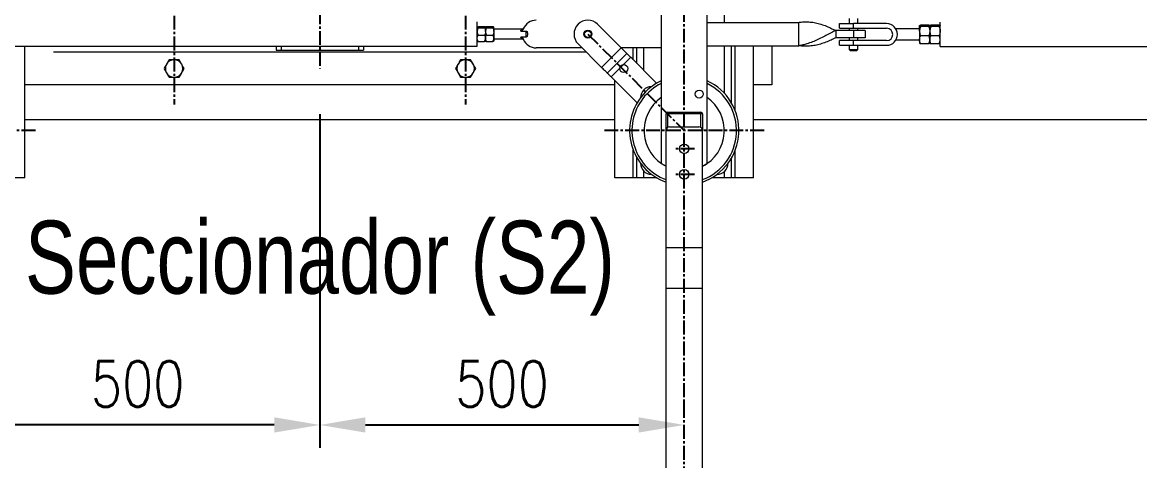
# Model space of a CAD drawing. Header units: millimetres. Extents: x 1587714 to 3094800, y -694377 to -413614.
# Drawn here: x 2030174 to 2031707, y -552937 to -552337 of the extents above; entities that cross this region are included whole.
import ezdxf
from ezdxf.enums import TextEntityAlignment as Align

# ---------------------------------------------------------------- set-up
doc = ezdxf.new("R2010")
doc.units = ezdxf.units.MM
doc.linetypes.add('CENTER2', pattern=[28.575, 19.05, -3.175, 3.175, -3.175])
for name, color, linetype in [('0_EJES', 1, 'CENTER2'), ('M0_EQUIPOS', 7, 'Continuous'), ('M2_PLBULONES', 2, 'Continuous'), ('M_DIM', 1, 'Continuous')]:
    doc.layers.add(name, color=color, linetype=linetype)
doc.styles.add('ARIAL', font='arial.ttf', dxfattribs={"width": 0.8})
doc.styles.add('STYLE-MSF', font='simplex.shx', dxfattribs={"width": 0.8})
doc.dimstyles.new('DIM1-25', dxfattribs={"dimscale": 25, "dimtxt": 2.5, "dimasz": 2.5, "dimexe": 1.25, "dimexo": 0.5, "dimgap": 1, "dimtad": 1, "dimdec": 1, "dimtxsty": 'STYLE-MSF', "dimcen": 2.5, "dimclrd": 8, "dimclre": 8, "dimclrt": 3, "dimaunit": 1, "dimadec": 1, "dimazin": 2, "dimtfac": 1, "dimtdec": 1, "dimtmove": 0, "dimatfit": 3, "dimfxl": 1, "dimlwd": -1, "dimlwe": -1, "dimarcsym": 0})

# ---------------------------------------------------------------- blocks, each defined once
blk = doc.blocks.new('*D68')
at = {"layer": 'Defpoints', "color": 0}
for p in [(2030582.1, -552449.7), (2030082.1, -552888.3), (2030082.1, -552888.3)]:
    blk.add_point(p, dxfattribs=at)
at = {"layer": 'M_DIM', "color": 8}
for p, q in [((2030582.1, -552462.2), (2030582.1, -552919.5)), ((2030082.1, -552875.8), (2030082.1, -552857)), ((2030519.6, -552888.3), (2030144.6, -552888.3))]:
    blk.add_line(p, q, dxfattribs=at)
for points in [[(2030144.6, -552877.8), (2030144.6, -552898.7), (2030082.1, -552888.3)], [(2030519.6, -552877.8), (2030519.6, -552898.7), (2030582.1, -552888.3)]]:
    blk.add_solid(points, dxfattribs=at)
at = {"layer": 'M_DIM', "color": 3, "insert": (2030332.1, -552832), "char_height": 62.5, "attachment_point": 5, "style": 'STYLE-MSF'}
blk.add_mtext('500', dxfattribs=at)
blk = doc.blocks.new('*D69')
at = {"layer": 'Defpoints', "color": 0}
for p in [(2030582.1, -552449.7), (2031082.1, -552888.3), (2031082.1, -552888.3)]:
    blk.add_point(p, dxfattribs=at)
at = {"layer": 'M_DIM', "color": 8}
for p, q in [((2030582.1, -552462.2), (2030582.1, -552919.5)), ((2031082.1, -552875.8), (2031082.1, -552857)), ((2030644.6, -552888.3), (2031019.6, -552888.3))]:
    blk.add_line(p, q, dxfattribs=at)
for points in [[(2030644.6, -552877.8), (2030644.6, -552898.7), (2030582.1, -552888.3)], [(2031019.6, -552877.8), (2031019.6, -552898.7), (2031082.1, -552888.3)]]:
    blk.add_solid(points, dxfattribs=at)
at = {"layer": 'M_DIM', "color": 3, "insert": (2030832.1, -552832), "char_height": 62.5, "attachment_point": 5, "style": 'STYLE-MSF'}
blk.add_mtext('500', dxfattribs=at)

msp = doc.modelspace()

# ---------------------------------------------------------------- linework, layer by layer
at = {"layer": '0_EJES'}
for p, q in [((2031082.082, -561136.8825), (2031082.082, -551102.9118)), ((2030382.0817, -551870.328), (2030382.0817, -552449.3165)), ((2030782.0817, -551870.328), (2030782.0817, -552449.3165)), ((2030582.0817, -551919.8222), (2030582.0817, -552399.8222)), ((2030949.8529, -552352.5932), (2031082.0818, -552484.8222)), ((2030191.6774, -552484.8222), (2029972.4862, -552484.8222)), ((2031191.6774, -552484.8222), (2030972.4862, -552484.8222)), ((2031096.0688, -552509.8514), (2031068.0948, -552509.8514)), ((2031096.0688, -552544.8514), (2031068.0948, -552544.8514))]:
    msp.add_line(p, q, dxfattribs=at)
at = {"layer": 'M0_EQUIPOS', "color": 180, "linetype": 'Continuous', "lineweight": 15}
for p, q in [((2031137.3218, -552336.6005), (2031137.3218, -551885.5523)), ((2031050.5818, -552245.3222), (2031050.5818, -552529.8222)), ((2031113.5819, -552529.8222), (2031113.5819, -552245.3222)), ((2031308.8106, -552338.2505), (2031308.8106, -552331.1005)), ((2031319.8108, -552331.1005), (2031319.8108, -552338.2505)), ((2030798.0427, -552352.5999), (2030798.0427, -552335.8999)), ((2030799.313, -552342.4402), (2030808.1521, -552342.4402)), ((2030799.313, -552343.8715), (2030808.1521, -552343.8715)), ((2030809.4219, -552348.9514), (2030809.4219, -552343.1559)), ((2030810.6922, -552342.4402), (2030819.5314, -552342.4402)), ((2030810.6922, -552343.8715), (2030819.5314, -552343.8715)), ((2030820.8012, -552348.9514), (2030820.8012, -552343.1559)), ((2030858.9715, -552346.0999), (2030820.8012, -552346.0999)), ((2030995.4642, -552371.3382), (2030963.2911, -552339.1649)), ((2031113.5819, -552336.6005), (2031239.3107, -552336.6005)), ((2031239.3107, -552368.6005), (2031239.3107, -552336.6005)), ((2031295.3104, -552344.6005), (2031295.3104, -552338.2505)), ((2031295.3104, -552338.2505), (2031314.3105, -552338.2505)), ((2031295.3104, -552344.6005), (2031314.3105, -552344.6005)), ((2031308.8106, -552347.6005), (2031308.8106, -552344.6005)), ((2031314.3105, -552344.6005), (2031314.3105, -552338.2505)), ((2031359.8107, -552338.2505), (2031314.3105, -552338.2505)), ((2031314.3105, -552344.6005), (2031359.8107, -552344.6005)), ((2031319.8108, -552344.6005), (2031319.8108, -552347.6005)), ((2031372.425, -552345.2005), (2031404.9133, -552345.2005)), ((2031404.9133, -552341.1879), (2031405.0321, -552341.0501)), ((2031404.9133, -552341.2892), (2031404.9133, -552341.1879)), ((2031404.9133, -552348.5374), (2031404.9133, -552341.2892)), ((2031417.5243, -552340.3942), (2031406.5007, -552340.3942)), ((2031417.5243, -552342.1842), (2031406.5007, -552342.1842)), ((2031419.1121, -552341.2892), (2031418.9519, -552341.0857)), ((2031418.9934, -552341.0501), (2031419.1121, -552341.1879)), ((2031419.1121, -552341.1879), (2031419.2309, -552341.0501)), ((2031419.1121, -552341.1879), (2031419.1121, -552341.2892)), ((2031419.1121, -552341.2892), (2031419.1121, -552348.5374)), ((2031431.723, -552340.3942), (2031420.6995, -552340.3942)), ((2031431.723, -552342.1842), (2031420.6995, -552342.1842)), ((2031433.1917, -552341.0501), (2031433.3104, -552341.1879)), ((2031433.3104, -552353.1005), (2031433.3104, -552336.4002)), ((2030798.0427, -552369.2999), (2030798.0427, -552352.5999)), ((2030799.313, -552354.0311), (2030808.1521, -552354.0311)), ((2030809.4219, -552348.9514), (2030809.4219, -552358.3954)), ((2030809.4219, -552358.3954), (2030809.4219, -552362.1249)), ((2030810.6922, -552354.0311), (2030819.5314, -552354.0311)), ((2030820.8012, -552348.9514), (2030820.8012, -552358.3954)), ((2030820.8012, -552358.3954), (2030820.8012, -552362.1249)), ((2030820.8012, -552359.0999), (2030858.9715, -552359.0999)), ((2030857.7098, -552348.4465), (2030865.0431, -552348.4465)), ((2030865.0431, -552356.7532), (2030857.7098, -552356.7532)), ((2030865.0431, -552356.7532), (2030865.0431, -552348.4465)), ((2031314.3105, -552347.6005), (2031290.3108, -552347.6005)), ((2031314.3105, -552357.6005), (2031290.3108, -552357.6005)), ((2031290.3132, -552347.6009), (2031290.3132, -552357.6003)), ((2031295.3104, -552367.9505), (2031295.3104, -552361.6005)), ((2031314.3105, -552361.6005), (2031295.3104, -552361.6005)), ((2031308.8106, -552361.6005), (2031308.8106, -552357.6005)), ((2031314.3105, -552347.6005), (2031314.3105, -552357.6005)), ((2031330.3107, -552347.6005), (2031314.3105, -552347.6005)), ((2031330.3107, -552357.6005), (2031314.3105, -552357.6005)), ((2031359.8107, -552361.6005), (2031314.3105, -552361.6005)), ((2031314.3105, -552367.9505), (2031314.3105, -552361.6005)), ((2031319.8108, -552357.6005), (2031319.8108, -552361.6005)), ((2031330.3107, -552347.6005), (2031330.3107, -552357.6005)), ((2031404.9133, -552361.0005), (2031372.4469, -552361.0005)), ((2031404.9133, -552348.5374), (2031404.9133, -552360.3486)), ((2031404.9133, -552360.3486), (2031404.9133, -552365.0131)), ((2031417.5243, -552354.8905), (2031406.5007, -552354.8905)), ((2031419.1121, -552348.5374), (2031419.1121, -552360.3486)), ((2031419.1121, -552360.3486), (2031419.1121, -552365.0131)), ((2031431.723, -552354.8905), (2031420.6995, -552354.8905)), ((2031433.3104, -552369.8003), (2031433.3104, -552353.1005)), ((2030113.5821, -552369.2999), (2030798.0427, -552369.2999)), ((2030177.0819, -552549.8221), (2030177.0819, -552369.2999)), ((2030947.7081, -552377.3223), (2030216.452, -552377.3223)), ((2030799.313, -552362.7595), (2030808.1521, -552362.7595)), ((2030810.6922, -552362.7595), (2030819.5314, -552362.7595)), ((2030941.9857, -552371.5998), (2030878.8556, -552371.5998)), ((2030968.594, -552398.2083), (2030936.4208, -552366.0349)), ((2030968.594, -552398.2083), (2030995.4642, -552371.3382)), ((2031050.5818, -552371.5998), (2030995.7259, -552371.5998)), ((2031012.0818, -552387.9557), (2031012.0818, -552371.5998)), ((2031017.0818, -552392.9557), (2031017.0818, -552371.5998)), ((2031026.8418, -552402.7158), (2031026.8418, -552371.5998)), ((2031113.5819, -552368.6005), (2031239.3107, -552368.6005)), ((2031137.3218, -552434.0921), (2031137.3218, -552368.6005)), ((2031147.0818, -552447.4056), (2031147.0818, -552368.5939)), ((2031152.0818, -552457.8963), (2031152.0818, -552368.5939)), ((2031177.0818, -552549.8221), (2031177.0818, -552368.6005)), ((2031202.0819, -552368.6005), (2031202.0819, -552422.3222)), ((2031295.3104, -552367.9505), (2031314.3105, -552367.9505)), ((2031308.8106, -552374.1005), (2031308.8106, -552367.9505)), ((2031309.8106, -552375.1005), (2031308.8106, -552374.1005)), ((2031318.5977, -552374.1005), (2031308.8106, -552374.1005)), ((2031309.8106, -552375.1005), (2031317.8181, -552375.1005)), ((2031314.3105, -552367.9505), (2031359.8107, -552367.9505)), ((2031317.8181, -552375.1005), (2031318.8104, -552375.1005)), ((2031319.8108, -552374.1005), (2031318.5977, -552374.1005)), ((2031319.8108, -552374.1005), (2031318.8104, -552375.1005)), ((2031319.8108, -552367.9505), (2031319.8108, -552374.1005)), ((2031405.0321, -552365.151), (2031404.9133, -552365.0131)), ((2031417.5243, -552365.8069), (2031406.5007, -552365.8069)), ((2031419.1121, -552365.0131), (2031418.9934, -552365.151)), ((2031419.2309, -552365.151), (2031419.1121, -552365.0131)), ((2031431.723, -552365.8069), (2031420.6995, -552365.8069)), ((2031433.3104, -552365.0131), (2031433.1917, -552365.151)), ((2031433.3104, -552369.8003), (2032745.7764, -552369.8003)), ((2030976.4461, -552406.06), (2031003.3158, -552379.1899)), ((2031008.6035, -552384.4773), (2030981.7332, -552411.3473)), ((2031008.6035, -552384.4773), (2031044.2113, -552420.0855)), ((2030987.0818, -552422.3222), (2030177.0819, -552422.3222)), ((2030981.7332, -552411.3473), (2031017.3425, -552446.9566)), ((2030987.0818, -552549.8221), (2030987.0818, -552416.6959)), ((2031202.0819, -552422.3222), (2031177.0818, -552422.3222)), ((2031059.0819, -552461.8222), (2031057.0818, -552461.8222)), ((2031057.0818, -552484.8514), (2031057.0818, -552461.8222)), ((2031059.0819, -552461.8222), (2031059.0819, -552459.8222)), ((2031059.0819, -552459.8222), (2031105.0819, -552459.8222)), ((2031105.0819, -552461.8222), (2031059.0819, -552461.8222)), ((2031059.0819, -552461.8222), (2031059.0819, -552480.8515)), ((2031105.0819, -552459.8222), (2031105.0819, -552461.8222)), ((2031107.0819, -552461.8222), (2031105.0819, -552461.8222)), ((2031105.0819, -552480.8515), (2031105.0819, -552461.8222)), ((2031107.0819, -552461.8222), (2031107.0819, -552484.8514)), ((2031012.0818, -552549.8221), (2031012.0818, -552511.748)), ((2031152.0818, -552549.8221), (2031152.0818, -552511.748)), ((2031017.0818, -552549.8221), (2031017.0818, -552522.2388)), ((2031147.0818, -552549.8221), (2031147.0818, -552522.2388)), ((2031026.8418, -552549.8221), (2031026.8418, -552540.7831)), ((2031137.3218, -552549.8221), (2031137.3218, -552540.7831)), ((2030177.0819, -552549.8221), (2030152.0818, -552549.8221)), ((2031012.0818, -552549.8221), (2030987.0818, -552549.8221)), ((2031017.0818, -552549.8221), (2031012.0818, -552549.8221)), ((2031026.8418, -552549.8221), (2031017.0818, -552549.8221)), ((2031044.6653, -552549.8221), (2031026.8418, -552549.8221)), ((2031137.3218, -552549.8221), (2031119.4985, -552549.8221)), ((2031147.0818, -552549.8221), (2031137.3218, -552549.8221)), ((2031152.0818, -552549.8221), (2031147.0818, -552549.8221)), ((2031177.0818, -552549.8221), (2031152.0818, -552549.8221))]:
    msp.add_line(p, q, dxfattribs=at)
at = {"layer": 'M0_EQUIPOS', "linetype": 'Continuous', "lineweight": 15}
for p, q in [((2030522.0818, -552369.2999), (2030522.0818, -552374.8222)), ((2030522.0818, -552374.8222), (2030642.0817, -552374.8222)), ((2030528.9954, -552369.2999), (2030528.9954, -552374.8222)), ((2030635.1685, -552369.2999), (2030635.1685, -552374.8222)), ((2030642.0817, -552369.2999), (2030642.0817, -552374.8222)), ((2030177.0819, -552469.8222), (2030987.0818, -552469.8222)), ((2031177.0818, -552469.8219), (2032980.0817, -552469.8219))]:
    msp.add_line(p, q, dxfattribs=at)
at = {"layer": 'M0_EQUIPOS', "color": 40, "linetype": 'Continuous', "lineweight": 15}
for p, q in [((2031057.0816, -553161.8514), (2031057.0816, -552484.8514)), ((2031062.0817, -552479.8514), (2031102.0817, -552479.8514)), ((2031107.0818, -553161.8514), (2031107.0818, -552484.8514)), ((2031057.0816, -552644.9404), (2031107.0818, -552644.9404)), ((2031107.0818, -552701.2669), (2031057.0816, -552701.2669))]:
    msp.add_line(p, q, dxfattribs=at)
at = {"layer": 'M0_EQUIPOS', "color": 180, "linetype": 'Continuous', "lineweight": 15, "flags": 128}
for points in [[(2031290.3108, -552347.6005), (2031290.3108, -552347.6005)], [(2031003.3158, -552379.1899), (2031002.5376, -552378.4115), (2031001.6803, -552377.5542), (2031000.7538, -552376.6276), (2030999.7682, -552375.6422), (2030998.7349, -552374.6089), (2030997.6653, -552373.5391), (2030996.571, -552372.4448), (2030995.4642, -552371.3382)], [(2031003.3158, -552379.1899), (2031003.8404, -552379.7142), (2031004.4173, -552380.2915), (2031005.0415, -552380.9155), (2031005.7048, -552381.579), (2031006.401, -552382.2748), (2031007.1215, -552382.9952), (2031007.8582, -552383.7321), (2031008.6035, -552384.4773)], [(2030976.4461, -552406.06), (2030975.6674, -552405.2815), (2030974.81, -552404.4242), (2030973.8835, -552403.4978), (2030972.8984, -552402.5124), (2030971.8651, -552401.4789), (2030970.7951, -552400.4092), (2030969.7007, -552399.3149), (2030968.594, -552398.2083)], [(2030981.7332, -552411.3473), (2030980.9879, -552410.6021), (2030980.2512, -552409.8653), (2030979.5307, -552409.1449), (2030978.835, -552408.449), (2030978.1713, -552407.7855), (2030977.5476, -552407.1615), (2030976.9701, -552406.5842), (2030976.4461, -552406.06)], [(2031050.5818, -552529.8222), (2031054.3478, -552532.2317), (2031057.0818, -552533.7259)], [(2031107.0819, -552533.7259), (2031109.8158, -552532.2317), (2031113.5819, -552529.8222)]]:
    msp.add_lwpolyline(points, dxfattribs=at)
at = {"layer": 'M0_EQUIPOS', "color": 180, "linetype": 'Continuous', "lineweight": 15}
for centre, radius in [((2030949.8559, -552352.5999), 5.5), ((2030949.8559, -552352.5999), 4.5), ((2030999.0818, -552399.8222), 5.5), ((2031102.5818, -552434.8222), 5.5)]:
    msp.add_circle(centre, radius, dxfattribs=at)
at = {"layer": 'M0_EQUIPOS', "color": 40, "linetype": 'Continuous', "lineweight": 15}
for centre in [(2031082.0818, -552509.8514), (2031082.0818, -552544.8514)]:
    msp.add_circle(centre, 6.5, dxfattribs=at)
at = {"layer": 'M0_EQUIPOS', "color": 180, "linetype": 'Continuous', "lineweight": 15}
for centre, radius, start, end in [((2030878.8559, -552352.5999), 19, 90, 158.4587904), ((2030949.8559, -552352.5999), 19, 45, 225), ((2031359.8106, -552353.1005), 14.85, 270, 90), ((2031359.8106, -552353.1005), 8.5, 270, 90), ((2030878.8559, -552352.5999), 19, 201.5412096, 270), ((2031082.0818, -552484.8222), 75, 114.8345875, 221.7517413), ((2031082.0818, -552484.8222), 71.7409, 116.0451885, 221.7517413), ((2031082.0818, -552484.8222), 75, 289.4712206, 65.1654125), ((2031082.0818, -552484.8222), 71.7409, 290.3941345, 63.9548115), ((2031037.0818, -552439.8222), 15, 90, 180), ((2031082.0818, -552484.8222), 55, 124.9406266, 242.9643082), ((2031082.0818, -552484.8222), 55, 297.0356918, 55.0593734), ((2031059.0818, -552461.8222), 2, 90, 180), ((2031105.0818, -552461.8222), 2, 0, 90), ((2031037.0818, -552529.8222), 15, 180, 270), ((2031127.0818, -552529.8222), 15, 270, 0), ((2031082.0818, -552484.8222), 75, 221.7517413, 250.5287794), ((2031082.0818, -552484.8222), 71.7409, 221.7517413, 249.6058655)]:
    msp.add_arc(centre, radius, start, end, dxfattribs=at)
at = {"layer": 'M0_EQUIPOS', "color": 40, "linetype": 'Continuous', "lineweight": 15}
for centre, start, end in [((2031062.0818, -552484.8514), 90, 180), ((2031102.0818, -552484.8514), 0, 90)]:
    msp.add_arc(centre, 5, start, end, dxfattribs=at)
at = {"layer": 'M0_EQUIPOS', "color": 180, "linetype": 'Continuous', "lineweight": 15}
for points, knots in [([(2030798.0427, -552343.1559), (2030798.0911, -552343.0558), (2030798.1896, -552342.8518), (2030798.7593, -552342.6145), (2030799.1882, -552342.4795), (2030799.313, -552342.4402)], [0, 0, 0, 0, 0.406289548, 0.827267773, 1, 1, 1, 1]), ([(2030799.313, -552343.8715), (2030798.9789, -552343.7604), (2030798.2985, -552343.534), (2030798.0477, -552343.2851), (2030798.0428, -552343.1593), (2030798.0427, -552343.1559)], [0, 0, 0, 0, 0.484355266, 0.986329858, 1, 1, 1, 1]), ([(2030799.313, -552343.8715), (2030799.1243, -552344.3016), (2030798.6778, -552345.3192), (2030798.1632, -552347.0149), (2030798.0832, -552348.3005), (2030798.0427, -552348.9514)], [0, 0, 0, 0, 0.2654480827, 0.6280777826, 1, 1, 1, 1]), ([(2030809.4219, -552343.1559), (2030809.3737, -552343.0558), (2030809.2756, -552342.8518), (2030808.7058, -552342.6145), (2030808.2769, -552342.4795), (2030808.1521, -552342.4402)], [0, 0, 0, 0, 0.406284471, 0.827266296, 1, 1, 1, 1]), ([(2030808.1521, -552343.8715), (2030808.4852, -552343.7604), (2030809.1635, -552343.534), (2030809.4232, -552343.2851), (2030809.422, -552343.1593), (2030809.4219, -552343.1559)], [0, 0, 0, 0, 0.48433592, 0.986329887, 1, 1, 1, 1]), ([(2030808.1521, -552343.8715), (2030808.3408, -552344.3016), (2030808.7873, -552345.3192), (2030809.3021, -552347.0149), (2030809.3816, -552348.3005), (2030809.4219, -552348.9514)], [0, 0, 0, 0, 0.265450168, 0.628082717, 1, 1, 1, 1]), ([(2030809.4219, -552343.1559), (2030809.4703, -552343.0558), (2030809.5689, -552342.8518), (2030810.1385, -552342.6145), (2030810.5674, -552342.4795), (2030810.6922, -552342.4402)], [0, 0, 0, 0, 0.406289548, 0.827267773, 1, 1, 1, 1]), ([(2030810.6922, -552343.8715), (2030810.3581, -552343.7604), (2030809.6778, -552343.534), (2030809.427, -552343.2851), (2030809.4221, -552343.1593), (2030809.4219, -552343.1559)], [0, 0, 0, 0, 0.484355266, 0.986329858, 1, 1, 1, 1]), ([(2030810.6922, -552343.8715), (2030810.5035, -552344.3016), (2030810.0571, -552345.3192), (2030809.5424, -552347.0149), (2030809.4624, -552348.3005), (2030809.4219, -552348.9514)], [0, 0, 0, 0, 0.2654480827, 0.6280777826, 1, 1, 1, 1]), ([(2030820.8012, -552343.1559), (2030820.753, -552343.0558), (2030820.6549, -552342.8518), (2030820.0851, -552342.6145), (2030819.6561, -552342.4795), (2030819.5314, -552342.4402)], [0, 0, 0, 0, 0.406284471, 0.827266296, 1, 1, 1, 1]), ([(2030819.5314, -552343.8715), (2030819.8644, -552343.7604), (2030820.5427, -552343.534), (2030820.8024, -552343.2851), (2030820.8012, -552343.1593), (2030820.8012, -552343.1559)], [0, 0, 0, 0, 0.48433592, 0.986329887, 1, 1, 1, 1]), ([(2030819.5314, -552343.8715), (2030819.72, -552344.3016), (2030820.1665, -552345.3192), (2030820.6813, -552347.0149), (2030820.7609, -552348.3005), (2030820.8012, -552348.9514)], [0, 0, 0, 0, 0.265450168, 0.628082717, 1, 1, 1, 1]), ([(2030861.1831, -552345.6237), (2030860.9492, -552346.078), (2030860.4682, -552347.0125), (2030859.3985, -552347.9146), (2030858.4289, -552348.3839), (2030857.9064, -552348.4294), (2030857.7098, -552348.4465)], [0, 0, 0, 0, 0.324048097, 0.666540485, 0.874499788, 1, 1, 1, 1]), ([(2030857.7098, -552348.4465), (2030857.785, -552348.2746), (2030858.086, -552347.5868), (2030858.6336, -552346.6497), (2030858.9251, -552346.2254), (2030859.0123, -552346.1002), (2030858.987, -552346.1372), (2030858.9715, -552346.1598)], [0, 0, 0, 0, 0.123978567, 0.496055653, 0.863442056, 0.916460286, 1, 1, 1, 1]), ([(2030861.6747, -552344.4832), (2030861.6724, -552344.4874), (2030861.6629, -552344.5052), (2030861.6085, -552344.6064), (2030861.4895, -552344.8015), (2030861.1965, -552345.1881), (2030860.7179, -552345.6104), (2030860.0168, -552345.9521), (2030859.4312, -552346.1177), (2030859.0692, -552346.0815), (2030858.9782, -552346.0724)], [0, 0, 0, 0, 0.007188911, 0.030058806, 0.106837682, 0.214191412, 0.467150624, 0.672590223, 0.917741417, 1, 1, 1, 1]), ([(2031239.2825, -552336.5605), (2031239.8491, -552336.5173), (2031240.985, -552336.4306), (2031244.3309, -552335.9936), (2031249.5212, -552335.7189), (2031256.7444, -552336.1431), (2031264.102, -552337.4671), (2031271.6278, -552339.7576), (2031277.6882, -552341.8107), (2031282.0165, -552343.7669), (2031284.6584, -552345.2375), (2031287.3746, -552346.6436), (2031289.3541, -552347.2022), (2031290.3384, -552347.48)], [0, 0, 0, 0, 0.030812879, 0.061784249, 0.199963892, 0.338236087, 0.486267688, 0.634882969, 0.783192355, 0.837505409, 0.892208732, 0.946396391, 1, 1, 1, 1]), ([(2031404.9133, -552341.2892), (2031404.9739, -552341.1638), (2031405.0971, -552340.9084), (2031405.8099, -552340.612), (2031406.3455, -552340.4432), (2031406.5007, -552340.3942)], [0, 0, 0, 0, 0.406639854, 0.827983808, 1, 1, 1, 1]), ([(2031406.5007, -552342.1842), (2031406.0834, -552342.0449), (2031405.2336, -552341.7613), (2031404.9183, -552341.4525), (2031404.9135, -552341.2933), (2031404.9133, -552341.2892)], [0, 0, 0, 0, 0.4845380852, 0.9867457841, 1, 1, 1, 1]), ([(2031406.5007, -552342.1842), (2031406.2649, -552342.7221), (2031405.707, -552343.9948), (2031405.0635, -552346.1155), (2031404.9638, -552347.7233), (2031404.9133, -552348.5374)], [0, 0, 0, 0, 0.265440397, 0.628073333, 1, 1, 1, 1]), ([(2031418.8179, -552340.9154), (2031418.5723, -552340.7893), (2031418.2265, -552340.6118), (2031417.6821, -552340.4431), (2031417.5243, -552340.3942)], [0, 0, 0, 0, 0.710068133, 1, 1, 1, 1]), ([(2031417.5243, -552342.1842), (2031417.9418, -552342.0449), (2031418.7919, -552341.7613), (2031419.1072, -552341.4525), (2031419.112, -552341.2933), (2031419.1121, -552341.2892)], [0, 0, 0, 0, 0.484549389, 0.9867460748, 1, 1, 1, 1]), ([(2031417.5243, -552342.1842), (2031417.7603, -552342.7221), (2031418.3188, -552343.9947), (2031418.9612, -552346.1157), (2031419.0614, -552347.7233), (2031419.1121, -552348.5374)], [0, 0, 0, 0, 0.26546109, 0.628071994, 1, 1, 1, 1]), ([(2031419.1121, -552341.2892), (2031419.1725, -552341.1638), (2031419.2954, -552340.9084), (2031420.0079, -552340.612), (2031420.5441, -552340.4432), (2031420.6995, -552340.3942)], [0, 0, 0, 0, 0.40662559, 0.82796185, 1, 1, 1, 1]), ([(2031420.6995, -552342.1842), (2031420.2828, -552342.0449), (2031419.4342, -552341.7613), (2031419.1106, -552341.4525), (2031419.1121, -552341.2933), (2031419.1121, -552341.2892)], [0, 0, 0, 0, 0.484549471, 0.986746243, 1, 1, 1, 1]), ([(2031420.6995, -552342.1842), (2031420.4637, -552342.7221), (2031419.9057, -552343.9948), (2031419.2622, -552346.1155), (2031419.1626, -552347.7233), (2031419.1121, -552348.5374)], [0, 0, 0, 0, 0.265440397, 0.628073333, 1, 1, 1, 1]), ([(2031433.0167, -552340.9154), (2031432.7711, -552340.7893), (2031432.4252, -552340.6118), (2031431.8809, -552340.4431), (2031431.723, -552340.3942)], [0, 0, 0, 0, 0.710068133, 1, 1, 1, 1]), ([(2031431.723, -552342.1842), (2031432.1397, -552342.0449), (2031432.9883, -552341.7613), (2031433.3119, -552341.4525), (2031433.3105, -552341.2933), (2031433.3104, -552341.2892)], [0, 0, 0, 0, 0.484549471, 0.986746243, 1, 1, 1, 1]), ([(2031431.723, -552342.1842), (2031431.9589, -552342.7221), (2031432.5168, -552343.9948), (2031433.1603, -552346.1155), (2031433.26, -552347.7233), (2031433.3104, -552348.5374)], [0, 0, 0, 0, 0.265440397, 0.628073333, 1, 1, 1, 1]), ([(2030798.0427, -552348.9514), (2030798.0441, -552349.0677), (2030798.0535, -552349.8289), (2030798.2611, -552351.2495), (2030798.7697, -552352.8189), (2030799.1787, -552353.7315), (2030799.313, -552354.0311)], [0, 0, 0, 0, 0.066521451, 0.435270885, 0.814555367, 1, 1, 1, 1]), ([(2030798.0427, -552358.3954), (2030798.0911, -552357.7845), (2030798.1896, -552356.5407), (2030798.7593, -552355.0945), (2030799.1882, -552354.2708), (2030799.313, -552354.0311)], [0, 0, 0, 0, 0.406286306, 0.827261762, 1, 1, 1, 1]), ([(2030799.313, -552362.7595), (2030798.9789, -552362.081), (2030798.2986, -552360.6993), (2030798.0477, -552359.1894), (2030798.0428, -552358.4159), (2030798.0427, -552358.3954)], [0, 0, 0, 0, 0.48435911, 0.986331981, 1, 1, 1, 1]), ([(2030798.0427, -552362.0439), (2030798.0911, -552362.1441), (2030798.1896, -552362.348), (2030798.7593, -552362.5852), (2030799.1882, -552362.7202), (2030799.313, -552362.7595)], [0, 0, 0, 0, 0.406292575, 0.827271313, 1, 1, 1, 1]), ([(2030809.4219, -552348.9514), (2030809.4207, -552349.0677), (2030809.4124, -552349.8289), (2030809.2028, -552351.2494), (2030808.6955, -552352.8189), (2030808.2864, -552353.7315), (2030808.1521, -552354.0311)], [0, 0, 0, 0, 0.066520998, 0.435286352, 0.814552643, 1, 1, 1, 1]), ([(2030809.4219, -552358.3954), (2030809.3737, -552357.7845), (2030809.2756, -552356.5407), (2030808.7058, -552355.0945), (2030808.2769, -552354.2708), (2030808.1521, -552354.0311)], [0, 0, 0, 0, 0.40628123, 0.827260285, 1, 1, 1, 1]), ([(2030808.1521, -552362.7595), (2030808.4852, -552362.081), (2030809.1634, -552360.6992), (2030809.4232, -552359.1894), (2030809.422, -552358.4159), (2030809.4219, -552358.3954)], [0, 0, 0, 0, 0.484339764, 0.986332011, 1, 1, 1, 1]), ([(2030809.4219, -552362.0439), (2030809.3737, -552362.1441), (2030809.2756, -552362.348), (2030808.7058, -552362.5852), (2030808.2769, -552362.7202), (2030808.1521, -552362.7595)], [0, 0, 0, 0, 0.406287498, 0.827269836, 1, 1, 1, 1]), ([(2030809.4219, -552348.9514), (2030809.4234, -552349.0677), (2030809.4328, -552349.8289), (2030809.6404, -552351.2495), (2030810.149, -552352.8189), (2030810.5579, -552353.7315), (2030810.6922, -552354.0311)], [0, 0, 0, 0, 0.066521451, 0.435270885, 0.814555367, 1, 1, 1, 1]), ([(2030809.4219, -552358.3954), (2030809.4703, -552357.7845), (2030809.5689, -552356.5407), (2030810.1385, -552355.0945), (2030810.5674, -552354.2708), (2030810.6922, -552354.0311)], [0, 0, 0, 0, 0.406286306, 0.827261762, 1, 1, 1, 1]), ([(2030810.6922, -552362.7595), (2030810.3581, -552362.081), (2030809.6778, -552360.6993), (2030809.427, -552359.1894), (2030809.4221, -552358.4159), (2030809.4219, -552358.3954)], [0, 0, 0, 0, 0.48435911, 0.986331981, 1, 1, 1, 1]), ([(2030809.4219, -552362.0439), (2030809.4703, -552362.1441), (2030809.5689, -552362.348), (2030810.1385, -552362.5852), (2030810.5674, -552362.7202), (2030810.6922, -552362.7595)], [0, 0, 0, 0, 0.406292575, 0.827271313, 1, 1, 1, 1]), ([(2030820.8012, -552348.9514), (2030820.7999, -552349.0677), (2030820.7917, -552349.8289), (2030820.582, -552351.2494), (2030820.0747, -552352.8189), (2030819.6657, -552353.7315), (2030819.5314, -552354.0311)], [0, 0, 0, 0, 0.066520998, 0.435286352, 0.814552643, 1, 1, 1, 1]), ([(2030820.8012, -552358.3954), (2030820.753, -552357.7845), (2030820.6549, -552356.5407), (2030820.085, -552355.0945), (2030819.6561, -552354.2708), (2030819.5314, -552354.0311)], [0, 0, 0, 0, 0.40628123, 0.827260285, 1, 1, 1, 1]), ([(2030819.5314, -552362.7595), (2030819.8644, -552362.081), (2030820.5427, -552360.6992), (2030820.8024, -552359.1894), (2030820.8012, -552358.4159), (2030820.8012, -552358.3954)], [0, 0, 0, 0, 0.484339764, 0.986332011, 1, 1, 1, 1]), ([(2030820.8012, -552362.0439), (2030820.753, -552362.1441), (2030820.6549, -552362.348), (2030820.0851, -552362.5852), (2030819.6561, -552362.7202), (2030819.5314, -552362.7595)], [0, 0, 0, 0, 0.406287498, 0.827269836, 1, 1, 1, 1]), ([(2030857.7098, -552356.7532), (2030858.0346, -552356.7997), (2030858.8028, -552356.9097), (2030859.9298, -552357.6911), (2030860.7603, -552358.6384), (2030861.0881, -552359.3654), (2030861.1831, -552359.5762)], [0, 0, 0, 0, 0.207676694, 0.491115503, 0.852494607, 1, 1, 1, 1]), ([(2030858.9715, -552359.0401), (2030858.9685, -552359.0352), (2030858.9653, -552359.0299), (2030858.7362, -552358.698), (2030858.3484, -552358.1209), (2030857.9053, -552357.172), (2030857.7098, -552356.7532)], [0, 0, 0, 0, 0.271310661, 0.288149646, 0.685844148, 1, 1, 1, 1]), ([(2030858.9715, -552359.126), (2030859.1285, -552359.1205), (2030859.5186, -552359.1067), (2030860.0949, -552359.2803), (2030860.6386, -552359.5561), (2030861.0478, -552359.879), (2030861.3372, -552360.1907), (2030861.5237, -552360.4514), (2030861.6257, -552360.6238), (2030861.667, -552360.7019), (2030861.6738, -552360.715), (2030861.6747, -552360.7168)], [0, 0, 0, 0, 0.140895066, 0.350074876, 0.532393038, 0.688438, 0.816719728, 0.914178601, 0.977176599, 0.99688828, 1, 1, 1, 1]), ([(2030865.0431, -552348.4465), (2030865.2054, -552348.465), (2030865.5294, -552348.5019), (2030866.0007, -552348.8), (2030866.4693, -552349.361), (2030866.9482, -552350.6544), (2030867, -552352.3939), (2030866.9488, -552354.1945), (2030866.666, -552355.4231), (2030866.2303, -552356.1648), (2030865.7906, -552356.5561), (2030865.3793, -552356.7316), (2030865.1337, -552356.7474), (2030865.0431, -552356.7532)], [0, 0, 0, 0, 0.0481133421, 0.0960463413, 0.1616592787, 0.2629320545, 0.4997785846, 0.6741947003, 0.8002911088, 0.8701516023, 0.9269167913, 0.9730432855, 1, 1, 1, 1]), ([(2031290.3408, -552357.7204), (2031289.766, -552357.882), (2031288.6131, -552358.206), (2031285.2373, -552359.9837), (2031279.9998, -552362.4165), (2031272.7504, -552365.2205), (2031265.4037, -552367.4832), (2031257.922, -552368.8518), (2031251.8934, -552369.3873), (2031247.5839, -552369.3478), (2031244.9482, -552369.1367), (2031242.2378, -552368.8575), (2031240.2624, -552368.7124), (2031239.2801, -552368.6402)], [0, 0, 0, 0, 0.0312689424, 0.0627083119, 0.2020031295, 0.3413973277, 0.4885412542, 0.6362664793, 0.7836880041, 0.8378734628, 0.8924496585, 0.9465192885, 1, 1, 1, 1]), ([(2031290.3384, -552347.7194), (2031289.7719, -552347.8825), (2031288.636, -552348.2095), (2031285.2907, -552350.0392), (2031280.1002, -552352.7859), (2031272.877, -552356.4985), (2031265.5191, -552360.1873), (2031257.9935, -552363.4636), (2031251.9329, -552365.5459), (2031247.6045, -552366.8542), (2031244.963, -552367.6169), (2031242.2467, -552368.2513), (2031240.2671, -552368.4612), (2031239.2825, -552368.5656)], [0, 0, 0, 0, 0.030812884, 0.061777403, 0.199957174, 0.338229022, 0.486267045, 0.634874503, 0.783191143, 0.837504758, 0.892201159, 0.946388651, 1, 1, 1, 1]), ([(2031404.9133, -552348.5374), (2031404.915, -552348.6838), (2031404.926, -552349.637), (2031405.1874, -552351.4151), (2031405.8225, -552353.377), (2031406.3334, -552354.5172), (2031406.5007, -552354.8905)], [0, 0, 0, 0, 0.066926056, 0.435841801, 0.81527067, 1, 1, 1, 1]), ([(2031404.9133, -552360.3486), (2031404.9739, -552359.5841), (2031405.0971, -552358.0272), (2031405.8099, -552356.2187), (2031406.3455, -552355.189), (2031406.5007, -552354.8905)], [0, 0, 0, 0, 0.406630376, 0.8279761, 1, 1, 1, 1]), ([(2031406.5007, -552365.8069), (2031406.0834, -552364.9578), (2031405.2336, -552363.2286), (2031404.9183, -552361.3411), (2031404.9135, -552360.3735), (2031404.9133, -552360.3486)], [0, 0, 0, 0, 0.484538606, 0.986748539, 1, 1, 1, 1]), ([(2031419.1121, -552348.5374), (2031419.1104, -552348.6838), (2031419.0994, -552349.637), (2031418.8374, -552351.4151), (2031418.2025, -552353.377), (2031417.6916, -552354.5172), (2031417.5243, -552354.8905)], [0, 0, 0, 0, 0.066925493, 0.435846546, 0.815272223, 1, 1, 1, 1]), ([(2031419.1121, -552360.3486), (2031419.0516, -552359.5841), (2031418.9282, -552358.0273), (2031418.2158, -552356.2186), (2031417.6797, -552355.189), (2031417.5243, -552354.8905)], [0, 0, 0, 0, 0.40662017, 0.827955319, 1, 1, 1, 1]), ([(2031417.5243, -552365.8069), (2031417.9418, -552364.9578), (2031418.7919, -552363.2287), (2031419.1072, -552361.3411), (2031419.112, -552360.3735), (2031419.1121, -552360.3486)], [0, 0, 0, 0, 0.4845499098, 0.9867488299, 1, 1, 1, 1]), ([(2031419.1121, -552348.5374), (2031419.1138, -552348.6838), (2031419.1248, -552349.637), (2031419.3862, -552351.4151), (2031420.0213, -552353.377), (2031420.5322, -552354.5172), (2031420.6995, -552354.8905)], [0, 0, 0, 0, 0.066926056, 0.435841801, 0.81527067, 1, 1, 1, 1]), ([(2031419.1121, -552360.3486), (2031419.1725, -552359.5841), (2031419.2954, -552358.0272), (2031420.0079, -552356.2186), (2031420.5441, -552355.189), (2031420.6995, -552354.8905)], [0, 0, 0, 0, 0.406616113, 0.827954143, 1, 1, 1, 1]), ([(2031420.6995, -552365.8069), (2031420.2828, -552364.9578), (2031419.4342, -552363.2287), (2031419.1106, -552361.3411), (2031419.1121, -552360.3735), (2031419.1121, -552360.3486)], [0, 0, 0, 0, 0.484549992, 0.986748998, 1, 1, 1, 1]), ([(2031433.3104, -552348.5374), (2031433.3087, -552348.6838), (2031433.2977, -552349.637), (2031433.0364, -552351.4151), (2031432.4013, -552353.377), (2031431.8903, -552354.5172), (2031431.723, -552354.8905)], [0, 0, 0, 0, 0.066926056, 0.435841801, 0.81527067, 1, 1, 1, 1]), ([(2031433.3104, -552360.3486), (2031433.2501, -552359.5841), (2031433.1272, -552358.0272), (2031432.4146, -552356.2186), (2031431.8785, -552355.189), (2031431.723, -552354.8905)], [0, 0, 0, 0, 0.406616113, 0.827954143, 1, 1, 1, 1]), ([(2031431.723, -552365.8069), (2031432.1397, -552364.9578), (2031432.9883, -552363.2287), (2031433.3119, -552361.3411), (2031433.3105, -552360.3735), (2031433.3104, -552360.3486)], [0, 0, 0, 0, 0.484549992, 0.986748998, 1, 1, 1, 1]), ([(2031405.0736, -552365.1153), (2031405.1072, -552365.1723), (2031405.2173, -552365.3589), (2031405.8143, -552365.589), (2031406.3465, -552365.7579), (2031406.5007, -552365.8069)], [0, 0, 0, 0, 0.237910291, 0.779068093, 1, 1, 1, 1]), ([(2031418.9519, -552365.1153), (2031418.9183, -552365.1723), (2031418.8081, -552365.3589), (2031418.2114, -552365.589), (2031417.6787, -552365.7579), (2031417.5243, -552365.8069)], [0, 0, 0, 0, 0.237902622, 0.779042978, 1, 1, 1, 1]), ([(2031419.2719, -552365.1153), (2031419.3055, -552365.1723), (2031419.4157, -552365.3589), (2031420.0123, -552365.589), (2031420.5451, -552365.7579), (2031420.6995, -552365.8069)], [0, 0, 0, 0, 0.237902622, 0.779042978, 1, 1, 1, 1]), ([(2031433.1502, -552365.1153), (2031433.1168, -552365.1723), (2031433.0072, -552365.3589), (2031432.4102, -552365.589), (2031431.8775, -552365.7579), (2031431.723, -552365.8069)], [0, 0, 0, 0, 0.2378959375, 0.7790410399, 1, 1, 1, 1])]:
    msp.add_open_spline(points, degree=3, knots=knots, dxfattribs=at)
at = {"layer": 'M2_PLBULONES', "linetype": 'Continuous', "lineweight": 15}
for centre, start, end in [((2030382.0817, -552399.8222), 90, 150), ((2030382.0817, -552399.8222), 30, 90), ((2030782.0817, -552399.8222), 90, 150), ((2030782.0817, -552399.8222), 30, 90), ((2030382.0817, -552399.8222), 150, 210), ((2030382.0817, -552399.8222), 210, 270), ((2030382.0817, -552399.8222), 270, 330), ((2030382.0817, -552399.8222), 330, 30), ((2030782.0817, -552399.8222), 150, 210), ((2030782.0817, -552399.8222), 210, 270), ((2030782.0817, -552399.8222), 270, 330), ((2030782.0817, -552399.8222), 330, 30)]:
    msp.add_arc(centre, 12, start, end, dxfattribs=at)
for points, knots in [([(2030375.1536, -552387.8222), (2030374.5911, -552388.7967), (2030373.4557, -552390.7635), (2030372.2817, -552392.7965), (2030371.6894, -552393.8223)], [0, 0, 0, 0, 0.495445758, 1, 1, 1, 1]), ([(2030382.0816, -552387.8222), (2030381.164, -552387.8222), (2030379.3149, -552387.8222), (2030377.0065, -552387.8222), (2030375.6312, -552387.8222), (2030375.1536, -552387.8222)], [0, 0, 0, 0, 0.391347905, 0.788664481, 1, 1, 1, 1]), ([(2030389.01, -552387.8222), (2030387.2559, -552387.8222), (2030384.9708, -552387.8222), (2030382.6264, -552387.8222), (2030382.0816, -552387.8222)], [0, 0, 0, 0, 0.767607185, 1, 1, 1, 1]), ([(2030392.4742, -552393.8223), (2030392.3921, -552393.68), (2030391.77, -552392.6032), (2030390.5981, -552390.5722), (2030389.5426, -552388.7445), (2030389.01, -552387.8222)], [0, 0, 0, 0, 0.070114199, 0.530787619, 1, 1, 1, 1]), ([(2030775.1536, -552387.8222), (2030774.5911, -552388.7967), (2030773.4557, -552390.7635), (2030772.2817, -552392.7965), (2030771.6894, -552393.8223)], [0, 0, 0, 0, 0.495445758, 1, 1, 1, 1]), ([(2030782.0816, -552387.8222), (2030781.164, -552387.8222), (2030779.3149, -552387.8222), (2030777.0065, -552387.8222), (2030775.6312, -552387.8222), (2030775.1536, -552387.8222)], [0, 0, 0, 0, 0.391347905, 0.788664481, 1, 1, 1, 1]), ([(2030789.01, -552387.8222), (2030787.2559, -552387.8222), (2030784.9708, -552387.8222), (2030782.6264, -552387.8222), (2030782.0816, -552387.8222)], [0, 0, 0, 0, 0.767607185, 1, 1, 1, 1]), ([(2030792.4742, -552393.8223), (2030792.3921, -552393.68), (2030791.77, -552392.6032), (2030790.5981, -552390.5722), (2030789.5426, -552388.7445), (2030789.01, -552387.8222)], [0, 0, 0, 0, 0.070114199, 0.530787619, 1, 1, 1, 1]), ([(2030371.6894, -552393.8223), (2030371.6072, -552393.9645), (2030370.985, -552395.0413), (2030369.8132, -552397.0723), (2030368.7577, -552398.9), (2030368.2252, -552399.8222)], [0, 0, 0, 0, 0.070100546, 0.53078073, 1, 1, 1, 1]), ([(2030368.2252, -552399.8222), (2030368.7879, -552400.7966), (2030369.9237, -552402.7632), (2030371.0973, -552404.7964), (2030371.6894, -552405.8223)], [0, 0, 0, 0, 0.495479191, 1, 1, 1, 1]), ([(2030371.6894, -552405.8223), (2030371.7716, -552405.9645), (2030372.3938, -552407.0412), (2030373.5655, -552409.0723), (2030374.621, -552410.8999), (2030375.1536, -552411.8222)], [0, 0, 0, 0, 0.070100546, 0.53078073, 1, 1, 1, 1]), ([(2030389.01, -552411.8222), (2030389.5725, -552410.8478), (2030390.708, -552408.881), (2030391.8819, -552406.848), (2030392.4742, -552405.8223)], [0, 0, 0, 0, 0.495438534, 1, 1, 1, 1]), ([(2030395.938, -552399.8222), (2030395.3754, -552398.8478), (2030394.24, -552396.8811), (2030393.0664, -552394.848), (2030392.4742, -552393.8223)], [0, 0, 0, 0, 0.4954697601, 1, 1, 1, 1]), ([(2030392.4742, -552405.8223), (2030392.5562, -552405.68), (2030393.1773, -552404.6026), (2030394.3509, -552402.5726), (2030395.4057, -552400.7446), (2030395.938, -552399.8222)], [0, 0, 0, 0, 0.070082623, 0.530805082, 1, 1, 1, 1]), ([(2030771.6894, -552393.8223), (2030771.6072, -552393.9645), (2030770.985, -552395.0413), (2030769.8132, -552397.0723), (2030768.7577, -552398.9), (2030768.2252, -552399.8222)], [0, 0, 0, 0, 0.070100546, 0.53078073, 1, 1, 1, 1]), ([(2030768.2252, -552399.8222), (2030768.7879, -552400.7966), (2030769.9237, -552402.7632), (2030771.0973, -552404.7964), (2030771.6894, -552405.8223)], [0, 0, 0, 0, 0.495479191, 1, 1, 1, 1]), ([(2030771.6894, -552405.8223), (2030771.7716, -552405.9645), (2030772.3938, -552407.0412), (2030773.5655, -552409.0723), (2030774.621, -552410.8999), (2030775.1536, -552411.8222)], [0, 0, 0, 0, 0.070100546, 0.53078073, 1, 1, 1, 1]), ([(2030789.01, -552411.8222), (2030789.5725, -552410.8478), (2030790.708, -552408.881), (2030791.8819, -552406.848), (2030792.4742, -552405.8223)], [0, 0, 0, 0, 0.495438534, 1, 1, 1, 1]), ([(2030795.938, -552399.8222), (2030795.3754, -552398.8478), (2030794.24, -552396.8811), (2030793.0664, -552394.848), (2030792.4742, -552393.8223)], [0, 0, 0, 0, 0.4954697601, 1, 1, 1, 1]), ([(2030792.4742, -552405.8223), (2030792.5562, -552405.68), (2030793.1773, -552404.6026), (2030794.3509, -552402.5726), (2030795.4057, -552400.7446), (2030795.938, -552399.8222)], [0, 0, 0, 0, 0.070082623, 0.530805082, 1, 1, 1, 1]), ([(2030375.1536, -552411.8222), (2030375.6312, -552411.8222), (2030376.9939, -552411.8222), (2030379.3017, -552411.8222), (2030381.1509, -552411.8222), (2030382.0816, -552411.8222)], [0, 0, 0, 0, 0.211335883, 0.6030551704, 1, 1, 1, 1]), ([(2030382.0816, -552411.8222), (2030382.6264, -552411.8222), (2030384.9708, -552411.8222), (2030387.2559, -552411.8222), (2030389.01, -552411.8222)], [0, 0, 0, 0, 0.232392815, 1, 1, 1, 1]), ([(2030775.1536, -552411.8222), (2030775.6312, -552411.8222), (2030776.9939, -552411.8222), (2030779.3017, -552411.8222), (2030781.1509, -552411.8222), (2030782.0816, -552411.8222)], [0, 0, 0, 0, 0.211335883, 0.6030551704, 1, 1, 1, 1]), ([(2030782.0816, -552411.8222), (2030782.6264, -552411.8222), (2030784.9708, -552411.8222), (2030787.2559, -552411.8222), (2030789.01, -552411.8222)], [0, 0, 0, 0, 0.232392815, 1, 1, 1, 1])]:
    msp.add_open_spline(points, degree=3, knots=knots, dxfattribs=at)

# ---------------------------------------------------------------- texts
at = {"layer": 'M_DIM', "color": 11, "style": 'ARIAL', "width": 0.75}
msp.add_text('Seccionador (S2)', height=100, dxfattribs=at).set_placement((2030582.1943, -552670.7476), align=Align.MIDDLE)

# ---------------------------------------------------------------- dimensions: what is measured, and where the dimension line sits
at = {"layer": 'M_DIM'}
dim = msp.add_linear_dim(base=(2030082.082, -552888.2523), p1=(2030582.0817, -552449.6604), p2=(2030082.082, -552888.2523), dimstyle='DIM1-25', dxfattribs=at)
dim.commit()
dim.dimension.update_dxf_attribs({"geometry": '*D68', "text_midpoint": (2030332.0818, -552832.0023)})
dim = msp.add_linear_dim(base=(2031082.0815, -552888.2523), p1=(2030582.0817, -552449.6604), p2=(2031082.0815, -552888.2523), angle=180, dimstyle='DIM1-25', dxfattribs=at)
dim.commit()
dim.dimension.update_dxf_attribs({"geometry": '*D69', "text_midpoint": (2030832.0816, -552832.0023)})

doc.saveas('drawing.dxf')
